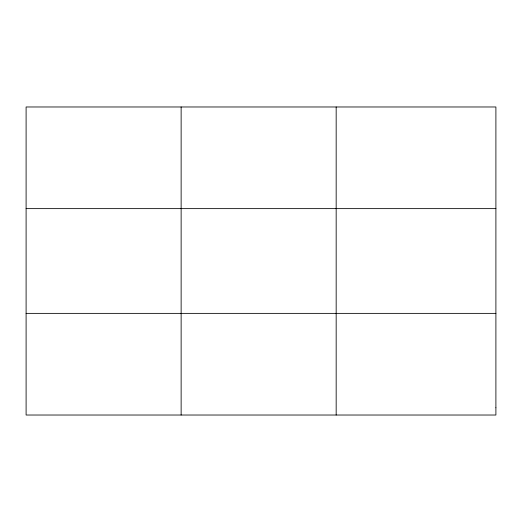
<?xml version="1.0" encoding="UTF-8"?>
<svg xmlns="http://www.w3.org/2000/svg" width="522" height="522" viewBox="0 0 522 522"><rect width="100%" height="100%" fill="white"/><g stroke="black" fill="none" stroke-linecap="round" stroke-linejoin="round"><path stroke-width="0.78" d="M181.134 106.977L181.134 415.023M336.168 106.977L336.168 415.023M26.1 208.63L495.9 208.63M26.1 313.37L495.9 313.37M495.9 407.767L495.9 415.023L26.1 415.023L26.1 106.977L495.9 106.977L495.9 407.767"/></g></svg>
